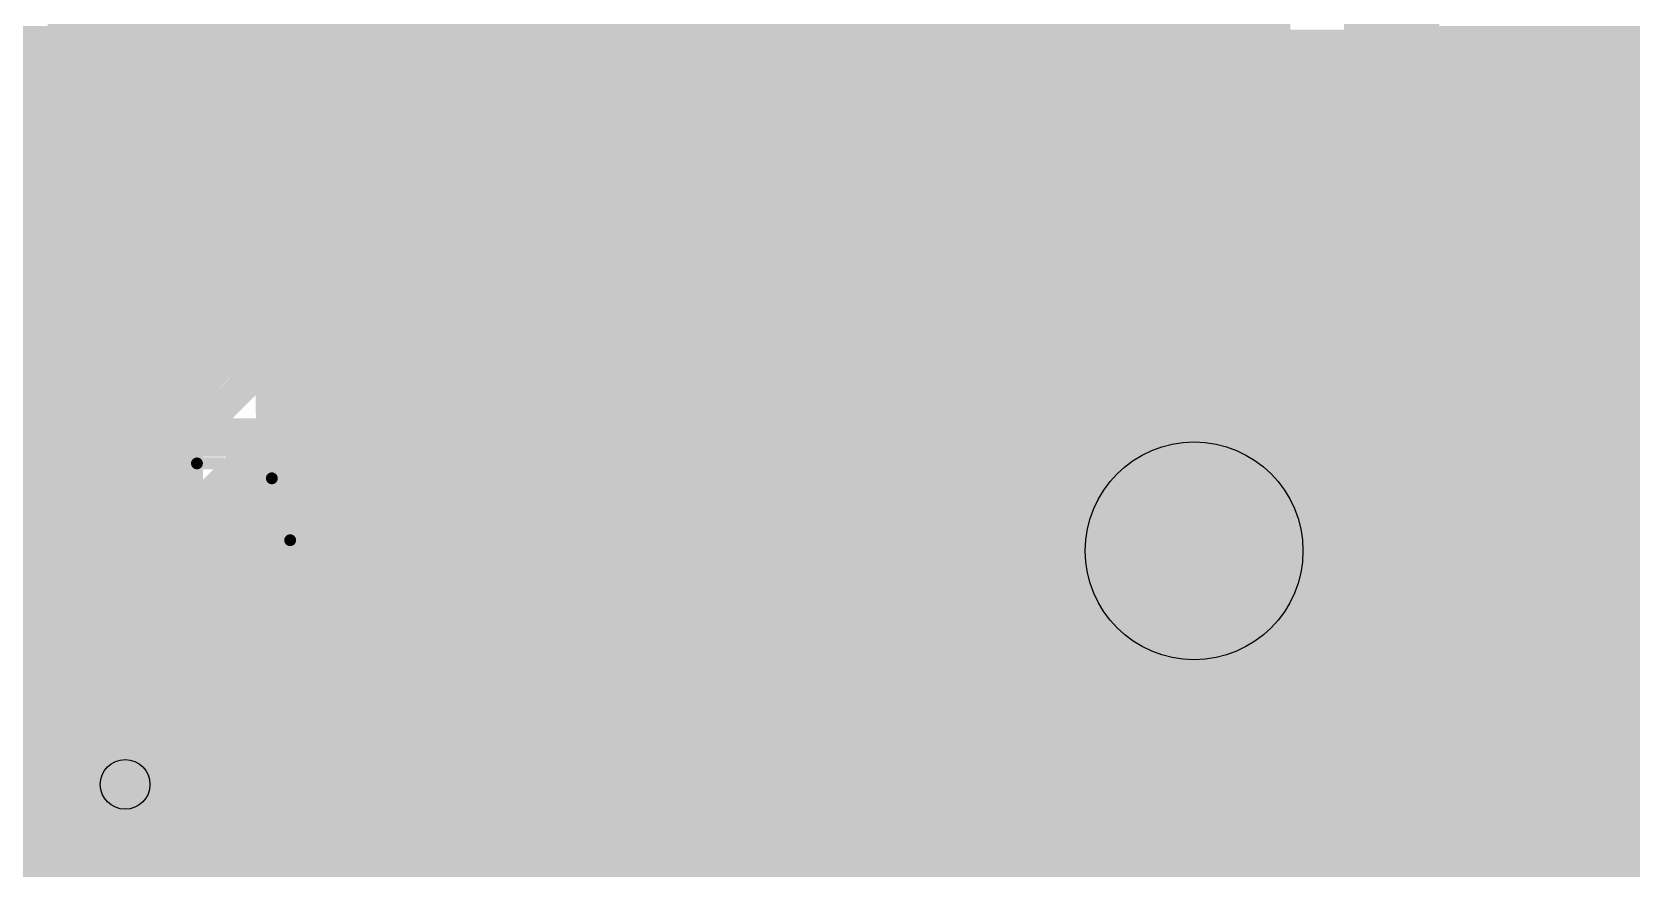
# Model space of a CAD drawing. Extents: x 0 to 1.5, y 0 to 3.74.
# Drawn here: x 0.4746 to 0.8934, y 0.9278 to 1.1469 of the extents above; entities that cross this region are included whole.
import ezdxf

# ---------------------------------------------------------------- set-up
doc = ezdxf.new("R2010")
doc.units = 0
for name, color, linetype in [('Bottom', 6, 'CONTINUOUS'), ('Bottom_Mask', 10, 'CONTINUOUS'), ('Drill_Bottom', 8, 'CONTINUOUS'), ('Drill_Top', 7, 'CONTINUOUS'), ('Edge_Bottom', 17, 'CONTINUOUS'), ('Edge_Top', 16, 'CONTINUOUS'), ('Top', 5, 'CONTINUOUS'), ('Top_Mask', 3, 'CONTINUOUS'), ('Top_Paste', 4, 'CONTINUOUS'), ('Top_Silk', 2, 'CONTINUOUS')]:
    doc.layers.add(name, color=color, linetype=linetype)

msp = doc.modelspace()

# ---------------------------------------------------------------- linework, layer by layer
at = {"layer": 'Bottom', "linetype": 'CONTINUOUS', "const_width": 0.025}
for points in [[(0.507, 1.0126), (0.4982, 2.4035)], [(0.5371, 2.3968), (0.5459, 1.0176)], [(0.8296, 1.2866), (0.8306, 1.1339)], [(0.7916, 1.1239), (0.7907, 1.2832)], [(0.5475, 1.1569), (0.7889, 1.1569)], [(0.206, 1.136), (0.5037, 1.136)], [(0.833, 1.136), (1.1215, 1.136)], [(0.5477, 1.1321), (0.7891, 1.1321)], [(0.8306, 1.1339), (0.8465, 1.1154)], [(0.792, 1.121), (0.7916, 1.1239)], [(0.7935, 1.1174), (0.792, 1.121)], [(0.826, 1.0795), (0.7935, 1.1174)], [(0.8465, 1.1154), (0.8725, 1.1158)], [(0.8725, 1.1158), (0.8785, 1.1143)], [(0.8785, 1.1143), (0.884, 1.1114)], [(0.1835, 1.1111), (0.5038, 1.1111)], [(0.884, 1.1114), (0.8887, 1.1073)], [(0.8869, 1.1111), (1.1215, 1.1111)], [(0.5479, 1.1072), (0.7996, 1.1072)], [(0.8887, 1.1073), (0.8915, 1.1037)], [(0.8915, 1.1037), (0.922, 1.0547)], [(0.0443, 1.0863), (0.504, 1.0863)], [(0.905, 1.0863), (1.1215, 1.0863)], [(0.548, 1.0823), (0.821, 1.0823)], [(0.8293, 1.0773), (0.826, 1.0795)], [(0.833, 1.0762), (0.8293, 1.0773)], [(0.8623, 1.0769), (0.833, 1.0762)], [(0.8851, 1.0407), (0.8623, 1.0769)], [(0.0443, 1.0614), (0.5042, 1.0614)], [(0.5482, 1.0574), (0.8721, 1.0574)], [(0.8842, 0.9874), (0.8851, 1.0407)], [(0.0443, 1.0365), (0.5043, 1.0365)], [(0.5483, 1.0326), (0.8824, 1.0326)], [(0.5459, 1.0176), (0.606, 0.9495)], [(0.0443, 1.0117), (0.5045, 1.0117)], [(0.5074, 1.0082), (0.507, 1.0126)], [(0.5091, 1.0023), (0.5074, 1.0082)], [(0.5571, 1.0077), (0.882, 1.0077)], [(0.5123, 0.9969), (0.5091, 1.0023)], [(0.582, 0.918), (0.5123, 0.9969)], [(0.0443, 0.9868), (0.5186, 0.9868)], [(0.8577, 0.9505), (0.8842, 0.9874)], [(0.5791, 0.9828), (0.8785, 0.9828)], [(0.919, 0.9691), (0.9021, 0.9455)], [(0.0443, 0.9619), (0.5405, 0.9619)], [(0.601, 0.958), (0.8606, 0.958)], [(0.2647, 0.9505), (0.5182, 0.9494)], [(0.5182, 0.9494), (0.5243, 0.9482)], [(0.5243, 0.9482), (0.5299, 0.9455)], [(0.606, 0.9495), (0.8577, 0.9505)], [(0.5299, 0.9455), (0.5348, 0.9417)], [(0.9021, 0.9455), (1.171, 0.9455)], [(0.5348, 0.9417), (0.5749, 0.899)], [(0.5416, 0.9371), (0.5625, 0.9371)], [(0.5865, 0.9144), (0.582, 0.918)]]:
    msp.add_lwpolyline(points, dxfattribs=at)
at = {"layer": 'Bottom', "linetype": 'CONTINUOUS'}
for points, const_width in [([(0.8243, 1.1339, 1), (0.8368, 1.1339, 1), (0.8243, 1.1339, 1)], 0.0125), ([(0.8243, 1.1339, 1), (0.8368, 1.1339, 1), (0.8243, 1.1339, 1)], 0.0125), ([(0.7854, 1.1239, 1), (0.7979, 1.1239, 1), (0.7854, 1.1239, 1)], 0.0125), ([(0.7854, 1.1239, 1), (0.7979, 1.1239, 1), (0.7854, 1.1239, 1)], 0.0125), ([(0.7857, 1.121, 1), (0.7982, 1.121, 1), (0.7857, 1.121, 1)], 0.0125), ([(0.7857, 1.121, 1), (0.7982, 1.121, 1), (0.7857, 1.121, 1)], 0.0125), ([(0.7872, 1.1174, 1), (0.7997, 1.1174, 1), (0.7872, 1.1174, 1)], 0.0125), ([(0.7872, 1.1174, 1), (0.7997, 1.1174, 1), (0.7872, 1.1174, 1)], 0.0125), ([(0.8402, 1.1154, 1), (0.8527, 1.1154, 1), (0.8402, 1.1154, 1)], 0.0125), ([(0.8402, 1.1154, 1), (0.8527, 1.1154, 1), (0.8402, 1.1154, 1)], 0.0125), ([(0.8662, 1.1158, 1), (0.8787, 1.1158, 1), (0.8662, 1.1158, 1)], 0.0125), ([(0.8662, 1.1158, 1), (0.8787, 1.1158, 1), (0.8662, 1.1158, 1)], 0.0125), ([(0.8723, 1.1143, 1), (0.8848, 1.1143, 1), (0.8723, 1.1143, 1)], 0.0125), ([(0.8723, 1.1143, 1), (0.8848, 1.1143, 1), (0.8723, 1.1143, 1)], 0.0125), ([(0.8778, 1.1114, 1), (0.8903, 1.1114, 1), (0.8778, 1.1114, 1)], 0.0125), ([(0.8778, 1.1114, 1), (0.8903, 1.1114, 1), (0.8778, 1.1114, 1)], 0.0125), ([(0.8825, 1.1073, 1), (0.895, 1.1073, 1), (0.8825, 1.1073, 1)], 0.0125), ([(0.8825, 1.1073, 1), (0.895, 1.1073, 1), (0.8825, 1.1073, 1)], 0.0125), ([(0.8852, 1.1037, 1), (0.8977, 1.1037, 1), (0.8852, 1.1037, 1)], 0.0125), ([(0.8852, 1.1037, 1), (0.8977, 1.1037, 1), (0.8852, 1.1037, 1)], 0.0125), ([(0.8198, 1.0795, 1), (0.8323, 1.0795, 1), (0.8198, 1.0795, 1)], 0.0125), ([(0.8198, 1.0795, 1), (0.8323, 1.0795, 1), (0.8198, 1.0795, 1)], 0.0125), ([(0.823, 1.0773, 1), (0.8355, 1.0773, 1), (0.823, 1.0773, 1)], 0.0125), ([(0.823, 1.0773, 1), (0.8355, 1.0773, 1), (0.823, 1.0773, 1)], 0.0125), ([(0.856, 1.0769, 1), (0.8685, 1.0769, 1), (0.856, 1.0769, 1)], 0.0125), ([(0.856, 1.0769, 1), (0.8685, 1.0769, 1), (0.856, 1.0769, 1)], 0.0125), ([(0.8268, 1.0762, 1), (0.8393, 1.0762, 1), (0.8268, 1.0762, 1)], 0.0125), ([(0.8268, 1.0762, 1), (0.8393, 1.0762, 1), (0.8268, 1.0762, 1)], 0.0125), ([(0.7729, 1.0111, 1), (0.7296, 1.0111, 1), (0.7729, 1.0111, 1)], 0.0433), ([(0.828, 1.0111, 1), (0.7847, 1.0111, 1), (0.828, 1.0111, 1)], 0.0433), ([(0.8788, 1.0407, 1), (0.8913, 1.0407, 1), (0.8788, 1.0407, 1)], 0.0125), ([(0.8788, 1.0407, 1), (0.8913, 1.0407, 1), (0.8788, 1.0407, 1)], 0.0125), ([(0.5397, 1.0176, 1), (0.5522, 1.0176, 1), (0.5397, 1.0176, 1)], 0.0125), ([(0.5397, 1.0176, 1), (0.5522, 1.0176, 1), (0.5397, 1.0176, 1)], 0.0125), ([(0.5007, 1.0126, 1), (0.5132, 1.0126, 1), (0.5007, 1.0126, 1)], 0.0125), ([(0.5007, 1.0126, 1), (0.5132, 1.0126, 1), (0.5007, 1.0126, 1)], 0.0125), ([(0.5011, 1.0082, 1), (0.5136, 1.0082, 1), (0.5011, 1.0082, 1)], 0.0125), ([(0.5011, 1.0082, 1), (0.5136, 1.0082, 1), (0.5011, 1.0082, 1)], 0.0125), ([(0.5029, 1.0023, 1), (0.5154, 1.0023, 1), (0.5029, 1.0023, 1)], 0.0125), ([(0.5029, 1.0023, 1), (0.5154, 1.0023, 1), (0.5029, 1.0023, 1)], 0.0125), ([(0.506, 0.9969, 1), (0.5185, 0.9969, 1), (0.506, 0.9969, 1)], 0.0125), ([(0.506, 0.9969, 1), (0.5185, 0.9969, 1), (0.506, 0.9969, 1)], 0.0125), ([(0.878, 0.9874, 1), (0.8905, 0.9874, 1), (0.878, 0.9874, 1)], 0.0125), ([(0.878, 0.9874, 1), (0.8905, 0.9874, 1), (0.878, 0.9874, 1)], 0.0125), ([(0.5052, 0.95, 1), (0.4928, 0.95, 1), (0.5052, 0.95, 1)], 0.0125), ([(0.5119, 0.9494, 1), (0.5244, 0.9494, 1), (0.5119, 0.9494, 1)], 0.0125), ([(0.5119, 0.9494, 1), (0.5244, 0.9494, 1), (0.5119, 0.9494, 1)], 0.0125), ([(0.518, 0.9482, 1), (0.5305, 0.9482, 1), (0.518, 0.9482, 1)], 0.0125), ([(0.518, 0.9482, 1), (0.5305, 0.9482, 1), (0.518, 0.9482, 1)], 0.0125), ([(0.5998, 0.9495, 1), (0.6123, 0.9495, 1), (0.5998, 0.9495, 1)], 0.0125), ([(0.5998, 0.9495, 1), (0.6123, 0.9495, 1), (0.5998, 0.9495, 1)], 0.0125), ([(0.8515, 0.9505, 1), (0.864, 0.9505, 1), (0.8515, 0.9505, 1)], 0.0125), ([(0.8515, 0.9505, 1), (0.864, 0.9505, 1), (0.8515, 0.9505, 1)], 0.0125), ([(0.5237, 0.9455, 1), (0.5362, 0.9455, 1), (0.5237, 0.9455, 1)], 0.0125), ([(0.5237, 0.9455, 1), (0.5362, 0.9455, 1), (0.5237, 0.9455, 1)], 0.0125), ([(0.8959, 0.9455, 1), (0.9084, 0.9455, 1), (0.8959, 0.9455, 1)], 0.0125), ([(0.8959, 0.9455, 1), (0.9084, 0.9455, 1), (0.8959, 0.9455, 1)], 0.0125), ([(0.5286, 0.9417, 1), (0.5411, 0.9417, 1), (0.5286, 0.9417, 1)], 0.0125), ([(0.5286, 0.9417, 1), (0.5411, 0.9417, 1), (0.5286, 0.9417, 1)], 0.0125), ([(0.5757, 0.918, 1), (0.5882, 0.918, 1), (0.5757, 0.918, 1)], 0.0125), ([(0.5757, 0.918, 1), (0.5882, 0.918, 1), (0.5757, 0.918, 1)], 0.0125)]:
    msp.add_lwpolyline(points, format="xyb", dxfattribs=dict(at, const_width=const_width))
at = {"layer": 'Bottom'}
msp.add_solid([(0.7512, 1.0544), (0.8064, 1.0544), (0.7512, 0.9678), (0.8064, 0.9678)], dxfattribs=at)
at = {"layer": 'Bottom_Mask', "linetype": 'CONTINUOUS', "const_width": 0.0473}
for points in [[(0.7749, 1.0111, 1), (0.7276, 1.0111, 1), (0.7749, 1.0111, 1)], [(0.7827, 1.0111, 1), (0.83, 1.0111, 1), (0.7827, 1.0111, 1)]]:
    msp.add_lwpolyline(points, format="xyb", dxfattribs=at)
at = {"layer": 'Bottom_Mask'}
msp.add_solid([(0.7512, 1.0584), (0.8064, 1.0584), (0.7512, 0.9637), (0.8064, 0.9637)], dxfattribs=at)
at = {"layer": 'Drill_Bottom'}
for centre, radius in [((0.7788, 1.0111), 0.0285), ((0.499, 0.95), 0.0065)]:
    msp.add_circle(centre, radius, dxfattribs=at)
at = {"layer": 'Drill_Top'}
for centre, radius in [((0.7788, 1.0111), 0.0285), ((0.499, 0.95), 0.0065)]:
    msp.add_circle(centre, radius, dxfattribs=at)
at = {"layer": 'Edge_Bottom', "linetype": 'CONTINUOUS', "const_width": 0.008}
for points in [[(0.7514, 0.9638), (0.7438, 0.9643), (0.7366, 0.9661), (0.7298, 0.9689), (0.7234, 0.9728), (0.7178, 0.9776), (0.713, 0.9833), (0.7091, 0.9896), (0.7063, 0.9964), (0.7045, 1.0037), (0.7039, 1.0111), (0.7045, 1.0185), (0.7063, 1.0257), (0.7091, 1.0325), (0.713, 1.0389), (0.7178, 1.0445), (0.7234, 1.0493), (0.7298, 1.0532), (0.7366, 1.0561), (0.7438, 1.0578), (0.7512, 1.0584), (0.8064, 1.0582), (0.8101, 1.0582), (0.8174, 1.0571), (0.8245, 1.0548), (0.8311, 1.0514), (0.8371, 1.047), (0.8423, 1.0418), (0.8467, 1.0358), (0.8501, 1.0292), (0.8524, 1.0221), (0.8535, 1.0148), (0.8535, 1.0074), (0.8524, 1), (0.8501, 0.993), (0.8467, 0.9863), (0.8423, 0.9803), (0.8371, 0.9751), (0.8311, 0.9707), (0.8245, 0.9674), (0.8174, 0.9651), (0.8101, 0.9639), (0.7797, 0.9638), (0.7512, 0.9639), (0.7514, 0.9638)], [(0.5154, 0.9487), (0.5147, 0.9449), (0.5131, 0.9414), (0.5107, 0.9383), (0.5076, 0.9359), (0.5041, 0.9343), (0.5003, 0.9336), (0.4964, 0.9337), (0.4927, 0.9348), (0.4893, 0.9367), (0.4865, 0.9393), (0.4843, 0.9425), (0.483, 0.9461), (0.4825, 0.95), (0.483, 0.9539), (0.4843, 0.9575), (0.4865, 0.9607), (0.4893, 0.9633), (0.4927, 0.9652), (0.4964, 0.9663), (0.5003, 0.9664), (0.5041, 0.9657), (0.5076, 0.9641), (0.5107, 0.9617), (0.5131, 0.9586), (0.5147, 0.9551), (0.5154, 0.9513), (0.5154, 0.9487)]]:
    msp.add_lwpolyline(points, dxfattribs=at)
at = {"layer": 'Edge_Top', "linetype": 'CONTINUOUS', "const_width": 0.008}
for points in [[(0.5773, 1.1826), (0.5773, 1.1471), (0.6404, 1.2103)], [(0.6742, 1.1988), (0.6235, 1.1481), (0.5817, 1.1066), (0.5783, 1.1047), (0.5773, 1.1026), (0.5773, 1.0565), (0.5322, 1.0565), (0.493, 1.0175), (0.4904, 1.0159), (0.4874, 1.0151), (0.4655, 1.0151)], [(0.4655, 1.035), (0.4826, 1.0349), (0.504, 1.0564), (0.4827, 1.0565), (0.4827, 1.1826), (0.488, 1.1826)], [(0.7514, 0.9638), (0.7438, 0.9643), (0.7366, 0.9661), (0.7298, 0.9689), (0.7234, 0.9728), (0.7178, 0.9776), (0.713, 0.9833), (0.7091, 0.9896), (0.7063, 0.9964), (0.7045, 1.0037), (0.7039, 1.0111), (0.7045, 1.0185), (0.7063, 1.0257), (0.7091, 1.0325), (0.713, 1.0389), (0.7178, 1.0445), (0.7234, 1.0493), (0.7298, 1.0532), (0.7366, 1.0561), (0.7438, 1.0578), (0.7512, 1.0584), (0.8064, 1.0582), (0.8101, 1.0582), (0.8174, 1.0571), (0.8245, 1.0548), (0.8311, 1.0514), (0.8371, 1.047), (0.8423, 1.0418), (0.8467, 1.0358), (0.8501, 1.0292), (0.8524, 1.0221), (0.8535, 1.0148), (0.8535, 1.0074), (0.8524, 1), (0.8501, 0.993), (0.8467, 0.9863), (0.8423, 0.9803), (0.8371, 0.9751), (0.8311, 0.9707), (0.8245, 0.9674), (0.8174, 0.9651), (0.8101, 0.9639), (0.7797, 0.9638), (0.7512, 0.9639), (0.7514, 0.9638)], [(0.5154, 0.9487), (0.5147, 0.9449), (0.5131, 0.9414), (0.5107, 0.9383), (0.5076, 0.9359), (0.5041, 0.9343), (0.5003, 0.9336), (0.4964, 0.9337), (0.4927, 0.9348), (0.4893, 0.9367), (0.4865, 0.9393), (0.4843, 0.9425), (0.483, 0.9461), (0.4825, 0.95), (0.483, 0.9539), (0.4843, 0.9575), (0.4865, 0.9607), (0.4893, 0.9633), (0.4927, 0.9652), (0.4964, 0.9663), (0.5003, 0.9664), (0.5041, 0.9657), (0.5076, 0.9641), (0.5107, 0.9617), (0.5131, 0.9586), (0.5147, 0.9551), (0.5154, 0.9513), (0.5154, 0.9487)]]:
    msp.add_lwpolyline(points, dxfattribs=at)
at = {"layer": 'Top', "linetype": 'CONTINUOUS'}
for points, const_width in [([(0.5723, 1.1195), (0.6988, 1.2461)], 0.024), ([(0.6834, 1.1763), (0.5998, 1.0926)], 0.025), ([(0.6447, 1.135), (1.4516, 1.135)], 0.025), ([(0.5401, 1.1195), (0.5285, 1.1311)], 0.0118), ([(0.5285, 1.1311), (0.5285, 1.0669)], 0.0118), ([(0.53, 1.1195), (0.5723, 1.1195)], 0.024), ([(0.53, 1.1195), (0.5401, 1.1195)], 0.0118), ([(0.6198, 1.1101), (1.4516, 1.1101)], 0.025), ([(0.5998, 1.0926), (0.5998, 1.034)], 0.025), ([(0.6023, 1.0853), (1.4516, 1.0853)], 0.025), ([(0.7403, 1.08), (0.7513, 1.0809)], 0.025), ([(0.7513, 1.0809), (0.8118, 1.0806)], 0.025), ([(0.8118, 1.0806), (0.8227, 1.0789)], 0.025), ([(0.7196, 1.0733), (0.7297, 1.0774)], 0.025), ([(0.7297, 1.0774), (0.7403, 1.08)], 0.025), ([(0.8227, 1.0789), (0.8331, 1.0755)], 0.025), ([(0.7102, 1.0675), (0.7196, 1.0733)], 0.025), ([(0.8331, 1.0755), (0.8428, 1.0706)], 0.025), ([(0.8428, 1.0706), (0.8517, 1.0641)], 0.025), ([(0.7019, 1.0604), (0.7102, 1.0675)], 0.025), ([(0.8517, 1.0641), (0.8594, 1.0564)], 0.025), ([(0.5285, 1.0669), (0.4866, 1.025)], 0.0118), ([(0.6023, 1.0604), (0.6994, 1.0604)], 0.025), ([(0.6948, 1.0521), (0.7019, 1.0604)], 0.025), ([(0.8582, 1.0604), (1.1794, 1.0604)], 0.025), ([(0.8594, 1.0564), (0.8659, 1.0475)], 0.025), ([(0.6891, 1.0428), (0.6948, 1.0521)], 0.025), ([(0.8659, 1.0475), (0.8708, 1.0378)], 0.025), ([(0.6849, 1.0326), (0.6891, 1.0428)], 0.025), ([(0.6023, 1.0355), (0.6834, 1.0355)], 0.025), ([(0.8708, 1.0378), (0.8742, 1.0274)], 0.025), ([(0.8743, 1.0355), (1.1634, 1.0355)], 0.025), ([(0.5414, 1.034), (0.5076, 1.0004)], 0.025), ([(0.5998, 1.034), (0.5414, 1.034)], 0.025), ([(0.6823, 1.022), (0.6849, 1.0326)], 0.025), ([(0.8742, 1.0274), (0.8759, 1.0165)], 0.025), ([(0.6814, 1.0111), (0.6823, 1.022)], 0.025), ([(0.4866, 1.025), (0.4322, 1.025)], 0.0118), ([(0.8759, 1.0165), (0.8759, 1.0056)], 0.025), ([(0.5206, 1.0107), (0.679, 1.0107)], 0.025), ([(0.6823, 1.0001), (0.6814, 1.0111)], 0.025), ([(0.8786, 1.0107), (1.1589, 1.0107)], 0.025), ([(0.8759, 1.0056), (0.8742, 0.9948)], 0.025), ([(0.5076, 1.0004), (0.5013, 0.9961)], 0.025), ([(0.6849, 0.9895), (0.6823, 1.0001)], 0.025), ([(0.4891, 0.9927), (0.488, 0.9898)], 0.025), ([(0.4942, 0.9935), (0.4891, 0.9927)], 0.025), ([(0.5013, 0.9961), (0.4942, 0.9935)], 0.025), ([(0.8742, 0.9948), (0.8708, 0.9844)], 0.025), ([(0.488, 0.9898), (0.488, 0.9731)], 0.025), ([(0.6891, 0.9794), (0.6849, 0.9895)], 0.025), ([(0.4905, 0.9858), (0.6837, 0.9858)], 0.025), ([(0.8708, 0.9844), (0.8659, 0.9746)], 0.025), ([(0.8739, 0.9858), (1.1637, 0.9858)], 0.025), ([(0.6948, 0.97), (0.6891, 0.9794)], 0.025), ([(0.488, 0.9731), (0.376, 0.9731)], 0.025), ([(0.8659, 0.9746), (0.8594, 0.9657)], 0.025), ([(0.7019, 0.9617), (0.6948, 0.97)], 0.025), ([(0.8594, 0.9657), (0.8517, 0.958)], 0.025), ([(0.043, 0.9609), (0.7002, 0.9609)], 0.025), ([(0.7102, 0.9546), (0.7019, 0.9617)], 0.025), ([(0.8575, 0.9609), (1.1802, 0.9609)], 0.025), ([(0.8517, 0.958), (0.8428, 0.9515)], 0.025), ([(0.7196, 0.9489), (0.7102, 0.9546)], 0.025), ([(0.8428, 0.9515), (0.8331, 0.9466)], 0.025), ([(0.7297, 0.9447), (0.7196, 0.9489)], 0.025), ([(0.8331, 0.9466), (0.8227, 0.9432)], 0.025), ([(0.7403, 0.9421), (0.7297, 0.9447)], 0.025), ([(0.8227, 0.9432), (0.8118, 0.9415)], 0.025), ([(0.7513, 0.9413), (0.7403, 0.9421)], 0.025), ([(0.7689, 0.9413), (0.7512, 0.9413)], 0.025), ([(0.8118, 0.9415), (0.7689, 0.9413)], 0.025), ([(0.043, 0.9361), (1.4515, 0.9361)], 0.025)]:
    msp.add_lwpolyline(points, dxfattribs=dict(at, const_width=const_width))
for points, const_width in [([(0.5256, 1.1311, 1), (0.5315, 1.1311, 1), (0.5256, 1.1311, 1)], 0.0059), ([(0.5256, 1.1311, 1), (0.5315, 1.1311, 1), (0.5256, 1.1311, 1)], 0.0059), ([(0.524, 1.1195, 1), (0.536, 1.1195, 1), (0.524, 1.1195, 1)], 0.012), ([(0.5663, 1.1195, 1), (0.5783, 1.1195, 1), (0.5663, 1.1195, 1)], 0.012), ([(0.5663, 1.1195, 1), (0.5783, 1.1195, 1), (0.5663, 1.1195, 1)], 0.012), ([(0.527, 1.1195, 1), (0.533, 1.1195, 1), (0.527, 1.1195, 1)], 0.0059), ([(0.5372, 1.1195, 1), (0.5431, 1.1195, 1), (0.5372, 1.1195, 1)], 0.0059), ([(0.5372, 1.1195, 1), (0.5431, 1.1195, 1), (0.5372, 1.1195, 1)], 0.0059), ([(0.5935, 1.0926, 1), (0.606, 1.0926, 1), (0.5935, 1.0926, 1)], 0.0125), ([(0.5935, 1.0926, 1), (0.606, 1.0926, 1), (0.5935, 1.0926, 1)], 0.0125), ([(0.745, 1.0809, 1), (0.7575, 1.0809, 1), (0.745, 1.0809, 1)], 0.0125), ([(0.745, 1.0809, 1), (0.7575, 1.0809, 1), (0.745, 1.0809, 1)], 0.0125), ([(0.8056, 1.0806, 1), (0.8181, 1.0806, 1), (0.8056, 1.0806, 1)], 0.0125), ([(0.8056, 1.0806, 1), (0.8181, 1.0806, 1), (0.8056, 1.0806, 1)], 0.0125), ([(0.7234, 1.0774, 1), (0.7359, 1.0774, 1), (0.7234, 1.0774, 1)], 0.0125), ([(0.7234, 1.0774, 1), (0.7359, 1.0774, 1), (0.7234, 1.0774, 1)], 0.0125), ([(0.7341, 1.08, 1), (0.7466, 1.08, 1), (0.7341, 1.08, 1)], 0.0125), ([(0.7341, 1.08, 1), (0.7466, 1.08, 1), (0.7341, 1.08, 1)], 0.0125), ([(0.8164, 1.0789, 1), (0.8289, 1.0789, 1), (0.8164, 1.0789, 1)], 0.0125), ([(0.8164, 1.0789, 1), (0.8289, 1.0789, 1), (0.8164, 1.0789, 1)], 0.0125), ([(0.7133, 1.0733, 1), (0.7258, 1.0733, 1), (0.7133, 1.0733, 1)], 0.0125), ([(0.7133, 1.0733, 1), (0.7258, 1.0733, 1), (0.7133, 1.0733, 1)], 0.0125), ([(0.8268, 1.0755, 1), (0.8393, 1.0755, 1), (0.8268, 1.0755, 1)], 0.0125), ([(0.8268, 1.0755, 1), (0.8393, 1.0755, 1), (0.8268, 1.0755, 1)], 0.0125), ([(0.8366, 1.0706, 1), (0.8491, 1.0706, 1), (0.8366, 1.0706, 1)], 0.0125), ([(0.8366, 1.0706, 1), (0.8491, 1.0706, 1), (0.8366, 1.0706, 1)], 0.0125), ([(0.704, 1.0675, 1), (0.7165, 1.0675, 1), (0.704, 1.0675, 1)], 0.0125), ([(0.704, 1.0675, 1), (0.7165, 1.0675, 1), (0.704, 1.0675, 1)], 0.0125), ([(0.8454, 1.0641, 1), (0.8579, 1.0641, 1), (0.8454, 1.0641, 1)], 0.0125), ([(0.8454, 1.0641, 1), (0.8579, 1.0641, 1), (0.8454, 1.0641, 1)], 0.0125), ([(0.5256, 1.0669, 1), (0.5315, 1.0669, 1), (0.5256, 1.0669, 1)], 0.0059), ([(0.5256, 1.0669, 1), (0.5315, 1.0669, 1), (0.5256, 1.0669, 1)], 0.0059), ([(0.6956, 1.0604, 1), (0.7081, 1.0604, 1), (0.6956, 1.0604, 1)], 0.0125), ([(0.6956, 1.0604, 1), (0.7081, 1.0604, 1), (0.6956, 1.0604, 1)], 0.0125), ([(0.8532, 1.0564, 1), (0.8657, 1.0564, 1), (0.8532, 1.0564, 1)], 0.0125), ([(0.8532, 1.0564, 1), (0.8657, 1.0564, 1), (0.8532, 1.0564, 1)], 0.0125), ([(0.6885, 1.0521, 1), (0.701, 1.0521, 1), (0.6885, 1.0521, 1)], 0.0125), ([(0.6885, 1.0521, 1), (0.701, 1.0521, 1), (0.6885, 1.0521, 1)], 0.0125), ([(0.8596, 1.0475, 1), (0.8721, 1.0475, 1), (0.8596, 1.0475, 1)], 0.0125), ([(0.8596, 1.0475, 1), (0.8721, 1.0475, 1), (0.8596, 1.0475, 1)], 0.0125), ([(0.6828, 1.0428, 1), (0.6953, 1.0428, 1), (0.6828, 1.0428, 1)], 0.0125), ([(0.6828, 1.0428, 1), (0.6953, 1.0428, 1), (0.6828, 1.0428, 1)], 0.0125), ([(0.7729, 1.0111, 1), (0.7296, 1.0111, 1), (0.7729, 1.0111, 1)], 0.0433), ([(0.828, 1.0111, 1), (0.7847, 1.0111, 1), (0.828, 1.0111, 1)], 0.0433), ([(0.8646, 1.0378, 1), (0.8771, 1.0378, 1), (0.8646, 1.0378, 1)], 0.0125), ([(0.8646, 1.0378, 1), (0.8771, 1.0378, 1), (0.8646, 1.0378, 1)], 0.0125), ([(0.5351, 1.034, 1), (0.5476, 1.034, 1), (0.5351, 1.034, 1)], 0.0125), ([(0.5351, 1.034, 1), (0.5476, 1.034, 1), (0.5351, 1.034, 1)], 0.0125), ([(0.5935, 1.034, 1), (0.606, 1.034, 1), (0.5935, 1.034, 1)], 0.0125), ([(0.5935, 1.034, 1), (0.606, 1.034, 1), (0.5935, 1.034, 1)], 0.0125), ([(0.6786, 1.0326, 1), (0.6911, 1.0326, 1), (0.6786, 1.0326, 1)], 0.0125), ([(0.6786, 1.0326, 1), (0.6911, 1.0326, 1), (0.6786, 1.0326, 1)], 0.0125), ([(0.868, 1.0274, 1), (0.8805, 1.0274, 1), (0.868, 1.0274, 1)], 0.0125), ([(0.868, 1.0274, 1), (0.8805, 1.0274, 1), (0.868, 1.0274, 1)], 0.0125), ([(0.6761, 1.022, 1), (0.6886, 1.022, 1), (0.6761, 1.022, 1)], 0.0125), ([(0.6761, 1.022, 1), (0.6886, 1.022, 1), (0.6761, 1.022, 1)], 0.0125), ([(0.4836, 1.025, 1), (0.4896, 1.025, 1), (0.4836, 1.025, 1)], 0.0059), ([(0.4836, 1.025, 1), (0.4896, 1.025, 1), (0.4836, 1.025, 1)], 0.0059), ([(0.8697, 1.0165, 1), (0.8822, 1.0165, 1), (0.8697, 1.0165, 1)], 0.0125), ([(0.8697, 1.0165, 1), (0.8822, 1.0165, 1), (0.8697, 1.0165, 1)], 0.0125), ([(0.6752, 1.0111, 1), (0.6877, 1.0111, 1), (0.6752, 1.0111, 1)], 0.0125), ([(0.6752, 1.0111, 1), (0.6877, 1.0111, 1), (0.6752, 1.0111, 1)], 0.0125), ([(0.8697, 1.0056, 1), (0.8822, 1.0056, 1), (0.8697, 1.0056, 1)], 0.0125), ([(0.8697, 1.0056, 1), (0.8822, 1.0056, 1), (0.8697, 1.0056, 1)], 0.0125), ([(0.5014, 1.0004, 1), (0.5139, 1.0004, 1), (0.5014, 1.0004, 1)], 0.0125), ([(0.5014, 1.0004, 1), (0.5139, 1.0004, 1), (0.5014, 1.0004, 1)], 0.0125), ([(0.6761, 1.0001, 1), (0.6886, 1.0001, 1), (0.6761, 1.0001, 1)], 0.0125), ([(0.6761, 1.0001, 1), (0.6886, 1.0001, 1), (0.6761, 1.0001, 1)], 0.0125), ([(0.4829, 0.9927, 1), (0.4954, 0.9927, 1), (0.4829, 0.9927, 1)], 0.0125), ([(0.4829, 0.9927, 1), (0.4954, 0.9927, 1), (0.4829, 0.9927, 1)], 0.0125), ([(0.4879, 0.9935, 1), (0.5004, 0.9935, 1), (0.4879, 0.9935, 1)], 0.0125), ([(0.4879, 0.9935, 1), (0.5004, 0.9935, 1), (0.4879, 0.9935, 1)], 0.0125), ([(0.4951, 0.9961, 1), (0.5076, 0.9961, 1), (0.4951, 0.9961, 1)], 0.0125), ([(0.4951, 0.9961, 1), (0.5076, 0.9961, 1), (0.4951, 0.9961, 1)], 0.0125), ([(0.868, 0.9948, 1), (0.8805, 0.9948, 1), (0.868, 0.9948, 1)], 0.0125), ([(0.868, 0.9948, 1), (0.8805, 0.9948, 1), (0.868, 0.9948, 1)], 0.0125), ([(0.4818, 0.9898, 1), (0.4943, 0.9898, 1), (0.4818, 0.9898, 1)], 0.0125), ([(0.4818, 0.9898, 1), (0.4943, 0.9898, 1), (0.4818, 0.9898, 1)], 0.0125), ([(0.6786, 0.9895, 1), (0.6911, 0.9895, 1), (0.6786, 0.9895, 1)], 0.0125), ([(0.6786, 0.9895, 1), (0.6911, 0.9895, 1), (0.6786, 0.9895, 1)], 0.0125), ([(0.8646, 0.9844, 1), (0.8771, 0.9844, 1), (0.8646, 0.9844, 1)], 0.0125), ([(0.8646, 0.9844, 1), (0.8771, 0.9844, 1), (0.8646, 0.9844, 1)], 0.0125), ([(0.6828, 0.9794, 1), (0.6953, 0.9794, 1), (0.6828, 0.9794, 1)], 0.0125), ([(0.6828, 0.9794, 1), (0.6953, 0.9794, 1), (0.6828, 0.9794, 1)], 0.0125), ([(0.4818, 0.9731, 1), (0.4943, 0.9731, 1), (0.4818, 0.9731, 1)], 0.0125), ([(0.4818, 0.9731, 1), (0.4943, 0.9731, 1), (0.4818, 0.9731, 1)], 0.0125), ([(0.8596, 0.9746, 1), (0.8721, 0.9746, 1), (0.8596, 0.9746, 1)], 0.0125), ([(0.8596, 0.9746, 1), (0.8721, 0.9746, 1), (0.8596, 0.9746, 1)], 0.0125), ([(0.6885, 0.97, 1), (0.701, 0.97, 1), (0.6885, 0.97, 1)], 0.0125), ([(0.6885, 0.97, 1), (0.701, 0.97, 1), (0.6885, 0.97, 1)], 0.0125), ([(0.8532, 0.9657, 1), (0.8657, 0.9657, 1), (0.8532, 0.9657, 1)], 0.0125), ([(0.8532, 0.9657, 1), (0.8657, 0.9657, 1), (0.8532, 0.9657, 1)], 0.0125), ([(0.6956, 0.9617, 1), (0.7081, 0.9617, 1), (0.6956, 0.9617, 1)], 0.0125), ([(0.6956, 0.9617, 1), (0.7081, 0.9617, 1), (0.6956, 0.9617, 1)], 0.0125), ([(0.8454, 0.958, 1), (0.8579, 0.958, 1), (0.8454, 0.958, 1)], 0.0125), ([(0.8454, 0.958, 1), (0.8579, 0.958, 1), (0.8454, 0.958, 1)], 0.0125), ([(0.704, 0.9546, 1), (0.7165, 0.9546, 1), (0.704, 0.9546, 1)], 0.0125), ([(0.704, 0.9546, 1), (0.7165, 0.9546, 1), (0.704, 0.9546, 1)], 0.0125), ([(0.8366, 0.9515, 1), (0.8491, 0.9515, 1), (0.8366, 0.9515, 1)], 0.0125), ([(0.8366, 0.9515, 1), (0.8491, 0.9515, 1), (0.8366, 0.9515, 1)], 0.0125), ([(0.5052, 0.95, 1), (0.4928, 0.95, 1), (0.5052, 0.95, 1)], 0.0125), ([(0.7133, 0.9489, 1), (0.7258, 0.9489, 1), (0.7133, 0.9489, 1)], 0.0125), ([(0.7133, 0.9489, 1), (0.7258, 0.9489, 1), (0.7133, 0.9489, 1)], 0.0125), ([(0.8268, 0.9466, 1), (0.8393, 0.9466, 1), (0.8268, 0.9466, 1)], 0.0125), ([(0.8268, 0.9466, 1), (0.8393, 0.9466, 1), (0.8268, 0.9466, 1)], 0.0125), ([(0.7234, 0.9447, 1), (0.7359, 0.9447, 1), (0.7234, 0.9447, 1)], 0.0125), ([(0.7234, 0.9447, 1), (0.7359, 0.9447, 1), (0.7234, 0.9447, 1)], 0.0125), ([(0.8164, 0.9432, 1), (0.8289, 0.9432, 1), (0.8164, 0.9432, 1)], 0.0125), ([(0.8164, 0.9432, 1), (0.8289, 0.9432, 1), (0.8164, 0.9432, 1)], 0.0125), ([(0.7341, 0.9421, 1), (0.7466, 0.9421, 1), (0.7341, 0.9421, 1)], 0.0125), ([(0.7341, 0.9421, 1), (0.7466, 0.9421, 1), (0.7341, 0.9421, 1)], 0.0125), ([(0.745, 0.9413, 1), (0.7575, 0.9413, 1), (0.745, 0.9413, 1)], 0.0125), ([(0.745, 0.9413, 1), (0.7575, 0.9413, 1), (0.745, 0.9413, 1)], 0.0125), ([(0.7626, 0.9413, 1), (0.7751, 0.9413, 1), (0.7626, 0.9413, 1)], 0.0125), ([(0.7626, 0.9413, 1), (0.7751, 0.9413, 1), (0.7626, 0.9413, 1)], 0.0125), ([(0.8056, 0.9415, 1), (0.8181, 0.9415, 1), (0.8056, 0.9415, 1)], 0.0125), ([(0.8056, 0.9415, 1), (0.8181, 0.9415, 1), (0.8056, 0.9415, 1)], 0.0125)]:
    msp.add_lwpolyline(points, format="xyb", dxfattribs=dict(at, const_width=const_width))
at = {"layer": 'Top'}
for points in [[(0.4867, 1.1786), (0.5733, 1.1786), (0.4867, 1.0605), (0.5733, 1.0605)], [(0.7512, 1.0544), (0.8064, 1.0544), (0.7512, 0.9678), (0.8064, 0.9678)]]:
    msp.add_solid(points, dxfattribs=at)
at = {"layer": 'Top_Mask', "linetype": 'CONTINUOUS', "const_width": 0.0473}
for points in [[(0.7749, 1.0111, 1), (0.7276, 1.0111, 1), (0.7749, 1.0111, 1)], [(0.7827, 1.0111, 1), (0.83, 1.0111, 1), (0.7827, 1.0111, 1)]]:
    msp.add_lwpolyline(points, format="xyb", dxfattribs=at)
at = {"layer": 'Top_Mask'}
for points in [[(0.4827, 1.1826), (0.5773, 1.1826), (0.4827, 1.0564), (0.5773, 1.0564)], [(0.7512, 1.0584), (0.8064, 1.0584), (0.7512, 0.9637), (0.8064, 0.9637)]]:
    msp.add_solid(points, dxfattribs=at)
at = {"layer": 'Top_Paste'}
msp.add_solid([(0.4897, 1.1756), (0.5703, 1.1756), (0.4897, 1.0635), (0.5703, 1.0635)], dxfattribs=at)
at = {"layer": 'Top_Silk', "linetype": 'CONTINUOUS'}
for points, const_width in [([(0.5733, 1.0408), (0.4867, 1.0408)], 0.01), ([(0.5178, 1.034), (0.5178, 1.0139), (0.5245, 1.0139), (0.5274, 1.0149), (0.5293, 1.0168), (0.5303, 1.0187), (0.5312, 1.0215), (0.5312, 1.0263), (0.5303, 1.0292), (0.5293, 1.0311), (0.5274, 1.033), (0.5245, 1.034), (0.5178, 1.034)], 0.0031), ([(0.5374, 1.0301), (0.5393, 1.0311), (0.5422, 1.034), (0.5422, 1.0139)], 0.0031), ([(0.8988, 1.0111), (0.8738, 1.0111)], 0.01)]:
    msp.add_lwpolyline(points, dxfattribs=dict(at, const_width=const_width))
for points, const_width in [([(0.4842, 1.0408, 1), (0.4892, 1.0408, 1), (0.4842, 1.0408, 1)], 0.005), ([(0.5708, 1.0408, 1), (0.5758, 1.0408, 1), (0.5708, 1.0408, 1)], 0.005), ([(0.517, 1.034, 1), (0.5186, 1.034, 1), (0.517, 1.034, 1)], 0.0015), ([(0.5366, 1.0301, 1), (0.5382, 1.0301, 1), (0.5366, 1.0301, 1)], 0.0015), ([(0.5414, 1.0139, 1), (0.543, 1.0139, 1), (0.5414, 1.0139, 1)], 0.0015)]:
    msp.add_lwpolyline(points, format="xyb", dxfattribs=dict(at, const_width=const_width))

doc.saveas('drawing.dxf')
